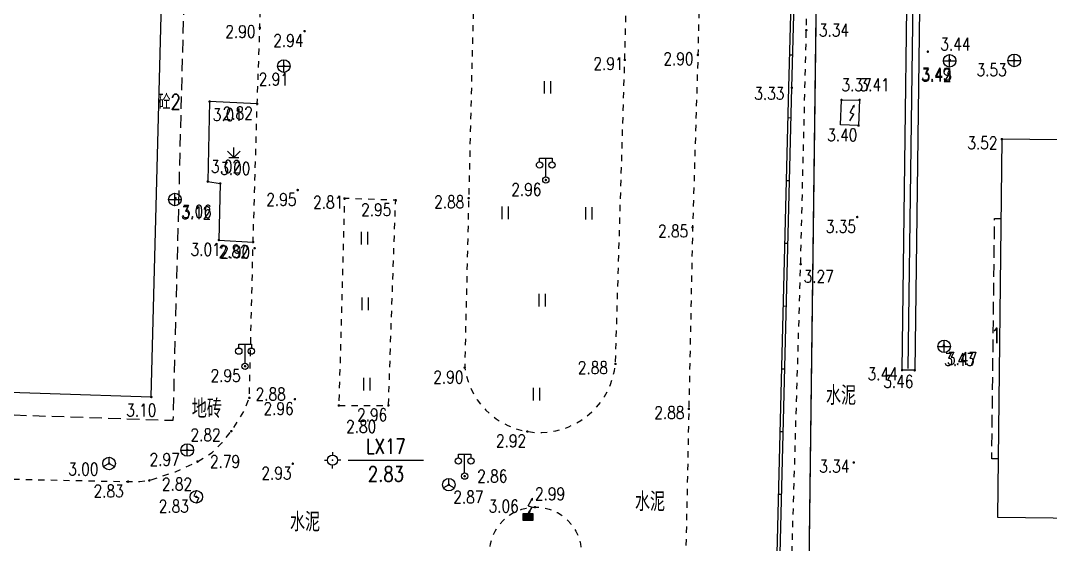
# Model space of a CAD drawing. Extents: x 500064 to 501389, y 2542464 to 2545400.
# Drawn here: x 500736.5 to 500818.5, y 2544789.7 to 2544831.4 of the extents above; entities that cross this region are included whole.
import ezdxf
from ezdxf.enums import TextEntityAlignment as Align

# ---------------------------------------------------------------- set-up
doc = ezdxf.new("R2010")
doc.units = 0
doc.header["$LTSCALE"] = 0.5
doc.linetypes.add('X5', pattern=[3, 2, -1])
doc.linetypes.add('X6', pattern=[2, 1, -1])
doc.layers.get('0').update_dxf_attribs({"linetype": 'CONTINUOUS', "lineweight": 5})
doc.layers.add('GCD', color=8, linetype='CONTINUOUS')
doc.layers.add('地形图', color=8, linetype='CONTINUOUS')
doc.styles.add('HZ', font='romans.shx', dxfattribs={"width": 0.8, "bigfont": 'hztxt.shx'})
doc.linetypes.add('711B', pattern='A,4,-1,4,-1,4,-1,[167,AAA.SHX,S=0.5,R=0,X=0,Y=0],1,[167,AAA.SHX,S=0.5,R=0,X=0,Y=0],6,[168,AAA.SHX,S=0.5,R=0,X=0,Y=0],1,[168,AAA.SHX,S=0.5,R=0,X=0,Y=0],-1', length=24)
doc.linetypes.add('8351', pattern='A,3,-1,1.5,[145,AAA.SHX,S=1,R=0,X=0,Y=0],1.5,-1', length=8)

# ---------------------------------------------------------------- blocks, each defined once
blk = doc.blocks.new('gc116')
for p, q in [((-1.3, 0), (-0.8, 0)), ((0, 1.3), (0, 0.8)), ((1.3, 0), (0.8, 0)), ((0, -1.3), (0, -0.8))]:
    blk.add_line(p, q)
blk.add_circle((0, 0), 0.8)
blk.add_point((0, 0))
blk = doc.blocks.new('gc050')
for p, q in [((0, 1), (-0.38, 0.18)), ((-0.38, 0.18), (0.38, -0.18)), ((0, -1), (0.38, -0.18))]:
    blk.add_line(p, q)
blk.add_circle((0, 0), 1)
blk = doc.blocks.new('gc124')
for p, q in [((-1, 1), (0, 0)), ((-0.8, 0), (0.8, 0)), ((0, 0), (0, 1.6)), ((0, 0), (1, 1))]:
    blk.add_line(p, q)
blk = doc.blocks.new('gc043')
for p, q in [((-1, 0), (1, 0)), ((0, -1), (0, 1))]:
    blk.add_line(p, q)
blk.add_circle((0, 0), 1)
blk = doc.blocks.new('gc121')
for p, q in [((-0.5, -1), (-0.5, 1)), ((0.5, -1), (0.5, 1))]:
    blk.add_line(p, q)
blk = doc.blocks.new('gc048')
for q in [(-0.87, -0.5), (0, 1), (0.87, -0.5)]:
    blk.add_line((0, 0), q)
blk.add_circle((0, 0), 1)
blk = doc.blocks.new('gc097')
for p, q in [((-1, 2.9), (-1, 3.5)), ((-1, 3.5), (1, 3.5)), ((0, 0.5), (0, 3.5)), ((1, 3.5), (1, 2.9))]:
    blk.add_line(p, q)
for centre in [(-1, 2.4), (1, 2.4), (0, 0)]:
    blk.add_circle(centre, 0.5)
blk = doc.blocks.new('*U35')
at = {"linetype": 'Continuous'}
for points in [[(0, 0.5), (0.8, 1), (-0.8, 1)], [(0, 0.5), (-0.8, 1), (-0.8, 0)], [(0, 0.5), (-0.8, 0), (0.8, 0)], [(0, 0.5), (0.8, 0), (0.8, 1)]]:
    blk.add_solid(points, dxfattribs=at)
blk = doc.blocks.new('gc129')
for p, q in [((0.05, 2.29), (0.73, 3.47)), ((0, 1), (0.64, 2.04)), ((0.05, 2.29), (0.64, 2.04))]:
    blk.add_line(p, q)
blk.add_lwpolyline([(0.8, 3.6, 0, 0.5, 0), (0.58, 3.19, 0.5, 0.5, 0)], format="xyseb")
blk.add_lwpolyline([(-0.8, 0), (0.8, 0), (0.8, 1), (-0.8, 1), (-0.8, 0)], close=True)
at = {"linetype": 'Continuous'}
blk.add_blockref('*U35', (0, 0), dxfattribs=at)
blk = doc.blocks.new('gc129a')
for p, q in [((0, 0), (0.67, 1.18)), ((0, 0), (0.58, -0.25)), ((-0.05, -1.29), (0.58, -0.25))]:
    blk.add_line(p, q)
blk.add_lwpolyline([(0.75, 1.31, 0, 0.5, 0), (0.53, 0.9, 0.5, 0.5, 0)], format="xyseb")
blk = doc.blocks.new('GC200')
at = {"linetype": 'Continuous', "const_width": 0.2, "flags": 128}
blk.add_lwpolyline([(-0.1, 0, 1), (0.1, 0, 1)], format="xyb", close=True, dxfattribs=at)

msp = doc.modelspace()

# ---------------------------------------------------------------- linework, layer by layer
at = {"layer": '地形图', "linetype": 'Continuous'}
for p, q in [((500798.88, 2544752.492), (500800.773, 2544901.1)), ((500798.018, 2544828.629), (500797.768, 2544828.636)), ((500797.887, 2544823.63), (500797.638, 2544823.637)), ((500797.762, 2544818.632), (500797.512, 2544818.638)), ((500797.637, 2544813.634), (500797.387, 2544813.64)), ((500797.512, 2544808.635), (500797.262, 2544808.641)), ((500797.387, 2544803.637), (500797.137, 2544803.643)), ((500797.262, 2544798.638), (500797.012, 2544798.645)), ((500762.59, 2544796.382), (500768.59, 2544796.382)), ((500797.136, 2544793.64), (500796.886, 2544793.646))]:
    msp.add_line(p, q, dxfattribs=at)
at = {"layer": '地形图', "linetype": 'X6', "elevation": 2.842, "flags": 128}
msp.add_lwpolyline([(500665.917, 2544796.705), (500674.77, 2544796.465), (500686.232, 2544796.209), (500701.303, 2544795.778), (500716.983, 2544795.44), (500729.067, 2544795.017), (500745.045, 2544794.674), (500745.995, 2544794.696), (500746.745, 2544794.771), (500748.827, 2544795.464), (500750.572, 2544796.269), (500751.757, 2544797.001), (500752.543, 2544797.781), (500753.272, 2544798.692), (500754.326, 2544800.376), (500754.712, 2544801.343), (500755.013, 2544813.756), (500755.337, 2544824.773), (500755.547, 2544830.815), (500755.966, 2544844.799), (500756.206, 2544856.482), (500756.425, 2544866.878), (500756.629, 2544876.09), (500757.118, 2544892.371), (500757.49, 2544906.039), (500757.801, 2544917.395), (500758.107, 2544929.42), (500758.384, 2544943.32), (500758.651, 2544953.371), (500758.904, 2544963.522), (500759.343, 2544978.98), (500759.786, 2544998.267), (500760.209, 2545012.131), (500760.369, 2545020.082), (500760.683, 2545029.981), (500760.568, 2545032.257), (500760.393, 2545033.973), (500759.762, 2545035.234), (500758.363, 2545036.958), (500756.882, 2545038.245), (500755.389, 2545039.491), (500754.088, 2545040.318), (500752.838, 2545040.802), (500751.979, 2545041.035)], dxfattribs=at)
at = {"layer": '地形图', "linetype": 'Continuous', "flags": 128}
msp.add_lwpolyline([(500796.636, 2544783.651), (500797.698, 2544826.055), (500798.886, 2544869.669), (500799.734, 2544901.878), (500796.827, 2544902.008), (500797.079, 2544910.5), (500799.988, 2544910.385), (500801.285, 2544963.844), (500802.902, 2545023.386)], dxfattribs=at)
for points, elevation in [([(500796.886, 2544783.643), (500797.948, 2544826.048), (500799.136, 2544869.662), (500799.99, 2544902.117), (500797.084, 2544902.247), (500797.321, 2544910.24), (500800.232, 2544910.125), (500801.535, 2544963.838), (500803.152, 2545023.379)], 3.046), ([(500755.337, 2544824.773), (500751.542, 2544824.949), (500751.395, 2544818.57), (500752.392, 2544818.419), (500752.275, 2544813.918), (500755.013, 2544813.756)], 2.824)]:
    msp.add_lwpolyline(points, dxfattribs=dict(at, elevation=elevation))
at = {"layer": '地形图', "linetype": 'X6', "flags": 128}
for points in [[(500797.995, 2544674.519), (500797.889, 2544691.607), (500798.544, 2544710.341), (500798.818, 2544723.176), (500799.115, 2544742.717), (500802.541, 2544743.029), (500802.369, 2544751.398), (500796.942, 2544751.513), (500797.496, 2544772.433), (500797.855, 2544785.552), (500798.646, 2544811.995), (500799.098, 2544830.634), (500800.938, 2544902.045), (500804.446, 2544902.015), (500804.949, 2544909.85), (500801.193, 2544910.044), (500801.738, 2544932.887), (500803.008, 2544983.182), (500803.869, 2545016.371), (500804.05, 2545023.351)], [(500796.566, 2545015.795), (500795.371, 2545015.827), (500794.377, 2544978.633), (500793.441, 2544943.602), (500792.163, 2544893.247), (500791.123, 2544853.645), (500790.668, 2544838.821), (500790.456, 2544828.655), (500790.032, 2544814.931), (500789.732, 2544800.47), (500789.388, 2544783.89)]]:
    msp.add_lwpolyline(points, dxfattribs=at)
at = {"layer": '地形图', "linetype": '8351', "elevation": 3.379, "flags": 128}
msp.add_lwpolyline([(500809.527, 2545023.081), (500810.76, 2545023.098), (500810.689, 2545016.476), (500810.185, 2544976.417), (500809.569, 2544940.041), (500808.348, 2544850.861), (500807.732, 2544803.544), (500806.728, 2544803.555), (500807.354, 2544850.932), (500808.587, 2544939.961), (500809.045, 2544976.15), (500809.476, 2545016.492)], close=True, dxfattribs=at)
at = {"layer": '地形图', "linetype": '711B', "flags": 128}
msp.add_lwpolyline([(500807.214, 2544803.69), (500810.198, 2545023.09)], dxfattribs=at)
at = {"layer": '地形图', "linetype": 'Continuous', "flags": 128}
for points, elevation in [([(500722.711, 2544802.225), (500746.897, 2544801.416), (500749.423, 2544897.616), (500750.165, 2544929.65), (500725.973, 2544930.303), (500723.628, 2544837.872), (500721.832, 2544837.929), (500721.754, 2544834.873), (500723.551, 2544834.827)], 3.112), ([(500801.9, 2544825.068), (500803.338, 2544825.078), (500803.259, 2544823.034), (500801.824, 2544823.089)], 3.367), ([(500874.328, 2544791.114), (500874.726, 2544821.232), (500814.679, 2544821.95), (500814.319, 2544791.832)], 3.605)]:
    msp.add_lwpolyline(points, close=True, dxfattribs=dict(at, elevation=elevation))
at = {"layer": '地形图', "linetype": 'X5', "flags": 128}
for points in [[(500721.754, 2544834.874), (500720.868, 2544800.488), (500748.647, 2544799.559), (500751.994, 2544929.59), (500750.165, 2544929.65)], [(500814.375, 2544796.491), (500813.875, 2544796.497), (500814.103, 2544815.636), (500814.603, 2544815.63)]]:
    msp.add_lwpolyline(points, dxfattribs=at)
at = {"layer": '地形图', "color": 1, "linetype": 'Continuous', "flags": 128}
msp.add_lwpolyline([(500798.855, 2544750.493), (500800.796, 2544902.85)], dxfattribs=at)
at = {"layer": '地形图', "linetype": 'X6', "elevation": 2.907, "flags": 128}
msp.add_lwpolyline([(500784.628, 2544828.263), (500785.243, 2544852.981), (500773.102, 2544853.164), (500772.633, 2544835.588), (500772.189, 2544817.25), (500771.87, 2544803.751, 0.884572), (500783.887, 2544804.05)], format="xyb", close=True, dxfattribs=at)
at = {"layer": '地形图', "linetype": 'X6', "elevation": 2.803, "flags": 128}
msp.add_lwpolyline([(500761.843, 2544800.741), (500765.794, 2544800.739), (500766.371, 2544817.082), (500762.292, 2544817.228)], close=True, dxfattribs=at)
at = {"layer": '地形图', "linetype": 'X6'}
msp.add_circle((500777.514, 2544788.988, 2.88), 3.656, dxfattribs=at)

# ---------------------------------------------------------------- block references
at = {"layer": '地形图', "linetype": 'Continuous'}
ref = msp.add_blockref('GC200', (500755.547, 2544830.815, 2.895), dxfattribs=dict(at, xscale=0.5, yscale=0.5, zscale=0.5))
ref.add_attrib('height', '2.90', dxfattribs={"layer": 'GCD', "linetype": 'Continuous', "height": 1, "style": 'HZ', "width": 0.8}).set_placement((500752.797, 2544830.515, 2.9), align=Align.MIDDLE_LEFT)
ref = msp.add_blockref('GC200', (500759.115, 2544830.553, 2.94), dxfattribs=dict(at, xscale=0.5, yscale=0.5, zscale=0.5))
ref.add_attrib('height', '2.94', dxfattribs={"layer": 'GCD', "linetype": 'Continuous', "height": 1, "style": 'HZ', "width": 0.8}).set_placement((500756.615, 2544829.803, 2.94), align=Align.MIDDLE_LEFT)
ref = msp.add_blockref('GC200', (500799.098, 2544830.634, 3.338), dxfattribs=dict(at, xscale=0.5, yscale=0.5, zscale=0.5))
ref.add_attrib('height', '3.34', dxfattribs={"layer": 'GCD', "linetype": 'Continuous', "height": 1, "style": 'HZ', "width": 0.8}).set_placement((500800.098, 2544830.634, 3.34), align=Align.MIDDLE_LEFT)
ref = msp.add_blockref('GC200', (500808.777, 2544828.92, 3.444), dxfattribs=dict(at, xscale=0.5, yscale=0.5, zscale=0.5))
ref.add_attrib('height', '3.44', dxfattribs={"layer": 'GCD', "linetype": 'Continuous', "height": 1, "style": 'HZ', "width": 0.8}).set_placement((500809.777, 2544829.52, 3.44), align=Align.MIDDLE_LEFT)
at = {"layer": '地形图', "linetype": 'Continuous', "xscale": 0.5, "yscale": 0.5}
for name, p in [('gc043', (500757.458, 2544827.771, 2.91)), ('gc043', (500810.515, 2544828.19, 3.493)), ('gc043', (500815.666, 2544828.22, 3.532)), ('gc121', (500778.484, 2544826.078)), ('gc129a', (500802.58, 2544824.067)), ('gc124', (500753.482, 2544820.485)), ('gc097', (500778.337, 2544818.694, 2.959)), ('gc043', (500748.777, 2544817.141, 3.121)), ('gc121', (500775.11, 2544816.086)), ('gc121', (500781.768, 2544816.04)), ('gc121', (500763.901, 2544814.06)), ('gc121', (500763.964, 2544808.832)), ('gc121', (500778.059, 2544809.126)), ('gc097', (500754.37, 2544803.865, 2.946)), ('gc043', (500810.082, 2544805.447, 3.43)), ('gc121', (500764.091, 2544802.438)), ('gc121', (500777.607, 2544801.638)), ('gc043', (500749.762, 2544797.193, 2.969)), ('gc116', (500761.34, 2544796.382, 2.827)), ('gc048', (500743.532, 2544796.121, 2.996)), ('gc097', (500771.869, 2544795.112, 2.86)), ('gc048', (500770.61, 2544794.429, 2.866)), ('gc050', (500750.488, 2544793.462, 2.827)), ('gc129', (500776.917, 2544791.609, 3.062))]:
    msp.add_blockref(name, p, dxfattribs=at)
at = {"layer": '地形图', "linetype": 'Continuous'}
ref = msp.add_blockref('GC200', (500784.628, 2544828.263, 2.907), dxfattribs=dict(at, xscale=0.5, yscale=0.5, zscale=0.5))
ref.add_attrib('height', '2.91', dxfattribs={"layer": 'GCD', "linetype": 'Continuous', "height": 1, "style": 'HZ', "width": 0.8}).set_placement((500782.128, 2544827.963, 2.91), align=Align.MIDDLE_LEFT)
ref = msp.add_blockref('GC200', (500790.456, 2544828.655, 2.901), dxfattribs=dict(at, xscale=0.5, yscale=0.5, zscale=0.5))
ref.add_attrib('height', '2.90', dxfattribs={"layer": 'GCD', "linetype": 'Continuous', "height": 1, "style": 'HZ', "width": 0.8}).set_placement((500787.706, 2544828.355, 2.9), align=Align.MIDDLE_LEFT)
ref = msp.add_blockref('GC200', (500810.501, 2544828.241, 3.422), dxfattribs=dict(at, xscale=0.5, yscale=0.5, zscale=0.5))
ref.add_attrib('height', '3.42', dxfattribs={"layer": 'GCD', "linetype": 'Continuous', "height": 1, "style": 'HZ', "width": 0.8}).set_placement((500808.251, 2544827.041, 3.42), align=Align.MIDDLE_LEFT)
ref = msp.add_blockref('GC200', (500810.515, 2544828.19, 3.493), dxfattribs=dict(at, xscale=0.5, yscale=0.5, zscale=0.5))
ref.add_attrib('height', '3.49', dxfattribs={"layer": 'GCD', "linetype": 'Continuous', "height": 1, "style": 'HZ', "width": 0.8}).set_placement((500808.265, 2544827.14, 3.49), align=Align.MIDDLE_LEFT)
ref = msp.add_blockref('GC200', (500810.532, 2544828.248, 3.429), dxfattribs=dict(at, xscale=0.5, yscale=0.5, zscale=0.5))
ref.add_attrib('height', '3.43', dxfattribs={"layer": 'GCD', "linetype": 'Continuous', "height": 1, "style": 'HZ', "width": 0.8}).set_placement((500808.282, 2544827.048, 3.43), align=Align.MIDDLE_LEFT)
ref = msp.add_blockref('GC200', (500815.666, 2544828.22, 3.532), dxfattribs=dict(at, xscale=0.5, yscale=0.5, zscale=0.5))
ref.add_attrib('height', '3.53', dxfattribs={"layer": 'GCD', "linetype": 'Continuous', "height": 1, "style": 'HZ', "width": 0.8}).set_placement((500812.666, 2544827.47, 3.53), align=Align.MIDDLE_LEFT)
ref = msp.add_blockref('GC200', (500757.458, 2544827.771, 2.91), dxfattribs=dict(at, xscale=0.5, yscale=0.5, zscale=0.5))
ref.add_attrib('height', '2.91', dxfattribs={"layer": 'GCD', "linetype": 'Continuous', "height": 1, "style": 'HZ', "width": 0.8}).set_placement((500755.458, 2544826.721, 2.91), align=Align.MIDDLE_LEFT)
ref = msp.add_blockref('GC200', (500801.9, 2544825.068, 3.367), dxfattribs=dict(at, xscale=0.5, yscale=0.5, zscale=0.5))
ref.add_attrib('height', '3.37', dxfattribs={"layer": 'GCD', "linetype": 'Continuous', "height": 1, "style": 'HZ', "width": 0.8}).set_placement((500801.9, 2544826.268, 3.37), align=Align.MIDDLE_LEFT)
ref = msp.add_blockref('GC200', (500803.338, 2544825.078, 3.405), dxfattribs=dict(at, xscale=0.5, yscale=0.5, zscale=0.5))
ref.add_attrib('height', '3.41', dxfattribs={"layer": 'GCD', "linetype": 'Continuous', "height": 1, "style": 'HZ', "width": 0.8}).set_placement((500803.338, 2544826.278, 3.41), align=Align.MIDDLE_LEFT)
ref = msp.add_blockref('GC200', (500797.948, 2544826.048, 3.325), dxfattribs=dict(at, xscale=0.5, yscale=0.5, zscale=0.5))
ref.add_attrib('height', '3.33', dxfattribs={"layer": 'GCD', "linetype": 'Continuous', "height": 1, "style": 'HZ', "width": 0.8}).set_placement((500794.948, 2544825.598, 3.33), align=Align.MIDDLE_LEFT)
ref = msp.add_blockref('GC200', (500751.542, 2544824.949, 3.012), dxfattribs=dict(at, xscale=0.5, yscale=0.5, zscale=0.5))
ref.add_attrib('height', '3.01', dxfattribs={"layer": 'GCD', "linetype": 'Continuous', "height": 1, "style": 'HZ', "width": 0.8}).set_placement((500751.792, 2544823.899, 3.01), align=Align.MIDDLE_LEFT)
ref = msp.add_blockref('GC200', (500755.337, 2544824.773, 2.824), dxfattribs=dict(at, xscale=0.5, yscale=0.5, zscale=0.5))
ref.add_attrib('height', '2.82', dxfattribs={"layer": 'GCD', "linetype": 'Continuous', "height": 1, "style": 'HZ', "width": 0.8}).set_placement((500752.587, 2544824.023, 2.82), align=Align.MIDDLE_LEFT)
ref = msp.add_blockref('GC200', (500803.259, 2544823.034, 3.404), dxfattribs=dict(at, xscale=0.5, yscale=0.5, zscale=0.5))
ref.add_attrib('height', '3.40', dxfattribs={"layer": 'GCD', "linetype": 'Continuous', "height": 1, "style": 'HZ', "width": 0.8}).set_placement((500800.759, 2544822.284, 3.4), align=Align.MIDDLE_LEFT)
ref = msp.add_blockref('GC200', (500814.679, 2544821.95, 3.524), dxfattribs=dict(at, xscale=0.5, yscale=0.5, zscale=0.5))
ref.add_attrib('height', '3.52', dxfattribs={"layer": 'GCD', "linetype": 'Continuous', "height": 1, "style": 'HZ', "width": 0.8}).set_placement((500811.929, 2544821.65, 3.52), align=Align.MIDDLE_LEFT)
ref = msp.add_blockref('GC200', (500751.395, 2544818.57, 3.022), dxfattribs=dict(at, xscale=0.5, yscale=0.5, zscale=0.5))
ref.add_attrib('height', '3.02', dxfattribs={"layer": 'GCD', "linetype": 'Continuous', "height": 1, "style": 'HZ', "width": 0.8}).set_placement((500751.645, 2544819.77, 3.02), align=Align.MIDDLE_LEFT)
ref = msp.add_blockref('GC200', (500752.392, 2544818.419, 3.002), dxfattribs=dict(at, xscale=0.5, yscale=0.5, zscale=0.5))
ref.add_attrib('height', '3.00', dxfattribs={"layer": 'GCD', "linetype": 'Continuous', "height": 1, "style": 'HZ', "width": 0.8}).set_placement((500752.392, 2544819.619, 3), align=Align.MIDDLE_LEFT)
ref = msp.add_blockref('GC200', (500778.337, 2544818.694, 2.959), dxfattribs=dict(at, xscale=0.5, yscale=0.5, zscale=0.5))
ref.add_attrib('height', '2.96', dxfattribs={"layer": 'GCD', "linetype": 'Continuous', "height": 1, "style": 'HZ', "width": 0.8}).set_placement((500775.587, 2544817.944, 2.96), align=Align.MIDDLE_LEFT)
ref = msp.add_blockref('GC200', (500758.564, 2544817.898, 2.953), dxfattribs=dict(at, xscale=0.5, yscale=0.5, zscale=0.5))
ref.add_attrib('height', '2.95', dxfattribs={"layer": 'GCD', "linetype": 'Continuous', "height": 1, "style": 'HZ', "width": 0.8}).set_placement((500756.064, 2544817.148, 2.95), align=Align.MIDDLE_LEFT)
ref = msp.add_blockref('GC200', (500772.189, 2544817.25, 2.877), dxfattribs=dict(at, xscale=0.5, yscale=0.5, zscale=0.5))
ref.add_attrib('height', '2.88', dxfattribs={"layer": 'GCD', "linetype": 'Continuous', "height": 1, "style": 'HZ', "width": 0.8}).set_placement((500769.439, 2544816.95, 2.88), align=Align.MIDDLE_LEFT)
ref = msp.add_blockref('GC200', (500748.777, 2544817.141, 3.121), dxfattribs=dict(at, xscale=0.5, yscale=0.5, zscale=0.5))
ref.add_attrib('height', '3.12', dxfattribs={"layer": 'GCD', "linetype": 'Continuous', "height": 1, "style": 'HZ', "width": 0.8}).set_placement((500749.277, 2544816.091, 3.12), align=Align.MIDDLE_LEFT)
ref = msp.add_blockref('GC200', (500748.825, 2544817.246, 3.055), dxfattribs=dict(at, xscale=0.5, yscale=0.5, zscale=0.5))
ref.add_attrib('height', '3.06', dxfattribs={"layer": 'GCD', "linetype": 'Continuous', "height": 1, "style": 'HZ', "width": 0.8}).set_placement((500749.325, 2544816.196, 3.06), align=Align.MIDDLE_LEFT)
ref = msp.add_blockref('GC200', (500762.292, 2544817.228, 2.805), dxfattribs=dict(at, xscale=0.5, yscale=0.5, zscale=0.5))
ref.add_attrib('height', '2.81', dxfattribs={"layer": 'GCD', "linetype": 'Continuous', "height": 1, "style": 'HZ', "width": 0.8}).set_placement((500759.792, 2544816.928, 2.81), align=Align.MIDDLE_LEFT)
ref = msp.add_blockref('GC200', (500766.371, 2544817.082, 2.945), dxfattribs=dict(at, xscale=0.5, yscale=0.5, zscale=0.5))
ref.add_attrib('height', '2.95', dxfattribs={"layer": 'GCD', "linetype": 'Continuous', "height": 1, "style": 'HZ', "width": 0.8}).set_placement((500763.621, 2544816.332, 2.95), align=Align.MIDDLE_LEFT)
ref = msp.add_blockref('GC200', (500803.151, 2544815.747, 3.353), dxfattribs=dict(at, xscale=0.5, yscale=0.5, zscale=0.5))
ref.add_attrib('height', '3.35', dxfattribs={"layer": 'GCD', "linetype": 'Continuous', "height": 1, "style": 'HZ', "width": 0.8}).set_placement((500800.651, 2544814.997, 3.35), align=Align.MIDDLE_LEFT)
ref = msp.add_blockref('GC200', (500790.032, 2544814.931, 2.85), dxfattribs=dict(at, xscale=0.5, yscale=0.5, zscale=0.5))
ref.add_attrib('height', '2.85', dxfattribs={"layer": 'GCD', "linetype": 'Continuous', "height": 1, "style": 'HZ', "width": 0.8}).set_placement((500787.282, 2544814.631, 2.85), align=Align.MIDDLE_LEFT)
ref = msp.add_blockref('GC200', (500752.275, 2544813.918, 3.013), dxfattribs=dict(at, xscale=0.5, yscale=0.5, zscale=0.5))
ref.add_attrib('height', '3.01', dxfattribs={"layer": 'GCD', "linetype": 'Continuous', "height": 1, "style": 'HZ', "width": 0.8}).set_placement((500750.025, 2544813.168, 3.01), align=Align.MIDDLE_LEFT)
ref = msp.add_blockref('GC200', (500755.013, 2544813.756, 2.822), dxfattribs=dict(at, xscale=0.5, yscale=0.5, zscale=0.5))
ref.add_attrib('height', '2.82', dxfattribs={"layer": 'GCD', "linetype": 'Continuous', "height": 1, "style": 'HZ', "width": 0.8}).set_placement((500752.263, 2544813.006, 2.82), align=Align.MIDDLE_LEFT)
ref = msp.add_blockref('GC200', (500755.131, 2544813.267, 2.896), dxfattribs=dict(at, xscale=0.5, yscale=0.5, zscale=0.5))
ref.add_attrib('height', '2.90', dxfattribs={"layer": 'GCD', "linetype": 'Continuous', "height": 1, "style": 'HZ', "width": 0.8}).set_placement((500752.381, 2544812.967, 2.9), align=Align.MIDDLE_LEFT)
ref = msp.add_blockref('GC200', (500798.646, 2544811.995, 3.265), dxfattribs=dict(at, xscale=0.5, yscale=0.5, zscale=0.5))
ref.add_attrib('height', '3.27', dxfattribs={"layer": 'GCD', "linetype": 'Continuous', "height": 1, "style": 'HZ', "width": 0.8}).set_placement((500798.881, 2544811.021, 3.265), align=Align.MIDDLE_LEFT)
ref = msp.add_blockref('GC200', (500810.054, 2544805.528, 3.469), dxfattribs=dict(at, xscale=0.5, yscale=0.5, zscale=0.5))
ref.add_attrib('height', '3.47', dxfattribs={"layer": 'GCD', "linetype": 'Continuous', "height": 1, "style": 'HZ', "width": 0.8}).set_placement((500810.304, 2544804.478, 3.47), align=Align.MIDDLE_LEFT)
ref = msp.add_blockref('GC200', (500810.082, 2544805.447, 3.43), dxfattribs=dict(at, xscale=0.5, yscale=0.5, zscale=0.5))
ref.add_attrib('height', '3.43', dxfattribs={"layer": 'GCD', "linetype": 'Continuous', "height": 1, "style": 'HZ', "width": 0.8}).set_placement((500810.082, 2544804.397, 3.43), align=Align.MIDDLE_LEFT)
ref = msp.add_blockref('GC200', (500754.37, 2544803.865, 2.946), dxfattribs=dict(at, xscale=0.5, yscale=0.5, zscale=0.5))
ref.add_attrib('height', '2.95', dxfattribs={"layer": 'GCD', "linetype": 'Continuous', "height": 1, "style": 'HZ', "width": 0.8}).set_placement((500751.62, 2544803.115, 2.95), align=Align.MIDDLE_LEFT)
ref = msp.add_blockref('GC200', (500771.87, 2544803.751, 2.903), dxfattribs=dict(at, xscale=0.5, yscale=0.5, zscale=0.5))
ref.add_attrib('height', '2.90', dxfattribs={"layer": 'GCD', "linetype": 'Continuous', "height": 1, "style": 'HZ', "width": 0.8}).set_placement((500769.37, 2544803.001, 2.9), align=Align.MIDDLE_LEFT)
ref = msp.add_blockref('GC200', (500783.887, 2544804.05, 2.882), dxfattribs=dict(at, xscale=0.5, yscale=0.5, zscale=0.5))
ref.add_attrib('height', '2.88', dxfattribs={"layer": 'GCD', "linetype": 'Continuous', "height": 1, "style": 'HZ', "width": 0.8}).set_placement((500780.887, 2544803.75, 2.88), align=Align.MIDDLE_LEFT)
ref = msp.add_blockref('GC200', (500806.728, 2544803.555, 3.443), dxfattribs=dict(at, xscale=0.5, yscale=0.5, zscale=0.5))
ref.add_attrib('height', '3.44', dxfattribs={"layer": 'GCD', "linetype": 'Continuous', "height": 1, "style": 'HZ', "width": 0.8}).set_placement((500803.978, 2544803.255, 3.44), align=Align.MIDDLE_LEFT)
ref = msp.add_blockref('GC200', (500807.732, 2544803.544, 3.457), dxfattribs=dict(at, xscale=0.5, yscale=0.5, zscale=0.5))
ref.add_attrib('height', '3.46', dxfattribs={"layer": 'GCD', "linetype": 'Continuous', "height": 1, "style": 'HZ', "width": 0.8}).set_placement((500805.232, 2544802.644, 3.46), align=Align.MIDDLE_LEFT)
ref = msp.add_blockref('GC200', (500754.712, 2544801.343, 2.876), dxfattribs=dict(at, xscale=0.5, yscale=0.5, zscale=0.5))
ref.add_attrib('height', '2.88', dxfattribs={"layer": 'GCD', "linetype": 'Continuous', "height": 1, "style": 'HZ', "width": 0.8}).set_placement((500755.212, 2544801.643, 2.88), align=Align.MIDDLE_LEFT)
ref = msp.add_blockref('GC200', (500746.897, 2544801.416, 3.096), dxfattribs=dict(at, xscale=0.5, yscale=0.5, zscale=0.5))
ref.add_attrib('height', '3.10', dxfattribs={"layer": 'GCD', "linetype": 'Continuous', "height": 1, "style": 'HZ', "width": 0.8}).set_placement((500744.897, 2544800.366, 3.1), align=Align.MIDDLE_LEFT)
ref = msp.add_blockref('GC200', (500758.341, 2544801.239, 2.964), dxfattribs=dict(at, xscale=0.5, yscale=0.5, zscale=0.5))
ref.add_attrib('height', '2.96', dxfattribs={"layer": 'GCD', "linetype": 'Continuous', "height": 1, "style": 'HZ', "width": 0.8}).set_placement((500755.841, 2544800.489, 2.96), align=Align.MIDDLE_LEFT)
ref = msp.add_blockref('GC200', (500761.843, 2544800.741, 2.803), dxfattribs=dict(at, xscale=0.5, yscale=0.5, zscale=0.5))
ref.add_attrib('height', '2.80', dxfattribs={"layer": 'GCD', "linetype": 'Continuous', "height": 1, "style": 'HZ', "width": 0.8}).set_placement((500762.423, 2544799.069, 2.803), align=Align.MIDDLE_LEFT)
ref = msp.add_blockref('GC200', (500765.794, 2544800.739, 2.959), dxfattribs=dict(at, xscale=0.5, yscale=0.5, zscale=0.5))
ref.add_attrib('height', '2.96', dxfattribs={"layer": 'GCD', "linetype": 'Continuous', "height": 1, "style": 'HZ', "width": 0.8}).set_placement((500763.294, 2544799.989, 2.96), align=Align.MIDDLE_LEFT)
ref = msp.add_blockref('GC200', (500789.732, 2544800.47, 2.883), dxfattribs=dict(at, xscale=0.5, yscale=0.5, zscale=0.5))
ref.add_attrib('height', '2.88', dxfattribs={"layer": 'GCD', "linetype": 'Continuous', "height": 1, "style": 'HZ', "width": 0.8}).set_placement((500786.982, 2544800.17, 2.88), align=Align.MIDDLE_LEFT)
ref = msp.add_blockref('GC200', (500753.272, 2544798.692, 2.822), dxfattribs=dict(at, xscale=0.5, yscale=0.5, zscale=0.5))
ref.add_attrib('height', '2.82', dxfattribs={"layer": 'GCD', "linetype": 'Continuous', "height": 1, "style": 'HZ', "width": 0.8}).set_placement((500750.022, 2544798.392, 2.82), align=Align.MIDDLE_LEFT)
ref = msp.add_blockref('GC200', (500776.865, 2544798.666, 2.923), dxfattribs=dict(at, xscale=0.5, yscale=0.5, zscale=0.5))
ref.add_attrib('height', '2.92', dxfattribs={"layer": 'GCD', "linetype": 'Continuous', "height": 1, "style": 'HZ', "width": 0.8}).set_placement((500774.365, 2544797.916, 2.92), align=Align.MIDDLE_LEFT)
ref = msp.add_blockref('GC200', (500749.762, 2544797.193, 2.969), dxfattribs=dict(at, xscale=0.5, yscale=0.5, zscale=0.5))
ref.add_attrib('height', '2.97', dxfattribs={"layer": 'GCD', "linetype": 'Continuous', "height": 1, "style": 'HZ', "width": 0.8}).set_placement((500746.762, 2544796.443, 2.97), align=Align.MIDDLE_LEFT)
ref = msp.add_blockref('GC200', (500743.532, 2544796.121, 2.996), dxfattribs=dict(at, xscale=0.5, yscale=0.5, zscale=0.5))
ref.add_attrib('height', '3.00', dxfattribs={"layer": 'GCD', "linetype": 'Continuous', "height": 1, "style": 'HZ', "width": 0.8}).set_placement((500740.282, 2544795.671, 3), align=Align.MIDDLE_LEFT)
ref = msp.add_blockref('GC200', (500750.572, 2544796.269, 2.788), dxfattribs=dict(at, xscale=0.5, yscale=0.5, zscale=0.5))
ref.add_attrib('height', '2.79', dxfattribs={"layer": 'GCD', "linetype": 'Continuous', "height": 1, "style": 'HZ', "width": 0.8}).set_placement((500751.572, 2544796.269, 2.79), align=Align.MIDDLE_LEFT)
ref = msp.add_blockref('GC200', (500758.171, 2544796.102, 2.932), dxfattribs=dict(at, xscale=0.5, yscale=0.5, zscale=0.5))
ref.add_attrib('height', '2.93', dxfattribs={"layer": 'GCD', "linetype": 'Continuous', "height": 1, "style": 'HZ', "width": 0.8}).set_placement((500755.671, 2544795.352, 2.93), align=Align.MIDDLE_LEFT)
ref = msp.add_blockref('GC200', (500802.876, 2544796.198, 3.337), dxfattribs=dict(at, xscale=0.5, yscale=0.5, zscale=0.5))
ref.add_attrib('height', '3.34', dxfattribs={"layer": 'GCD', "linetype": 'Continuous', "height": 1, "style": 'HZ', "width": 0.8}).set_placement((500800.126, 2544795.898, 3.34), align=Align.MIDDLE_LEFT)
ref = msp.add_blockref('GC200', (500771.869, 2544795.112, 2.86), dxfattribs=dict(at, xscale=0.5, yscale=0.5, zscale=0.5))
ref.add_attrib('height', '2.86', dxfattribs={"layer": 'GCD', "linetype": 'Continuous', "height": 1, "style": 'HZ', "width": 0.8}).set_placement((500772.869, 2544795.112, 2.86), align=Align.MIDDLE_LEFT)
ref = msp.add_blockref('GC200', (500745.045, 2544794.674, 2.825), dxfattribs=dict(at, xscale=0.5, yscale=0.5, zscale=0.5))
ref.add_attrib('height', '2.83', dxfattribs={"layer": 'GCD', "linetype": 'Continuous', "height": 1, "style": 'HZ', "width": 0.8}).set_placement((500742.295, 2544793.924, 2.83), align=Align.MIDDLE_LEFT)
ref = msp.add_blockref('GC200', (500746.745, 2544794.771, 2.823), dxfattribs=dict(at, xscale=0.5, yscale=0.5, zscale=0.5))
ref.add_attrib('height', '2.82', dxfattribs={"layer": 'GCD', "linetype": 'Continuous', "height": 1, "style": 'HZ', "width": 0.8}).set_placement((500747.745, 2544794.471, 2.82), align=Align.MIDDLE_LEFT)
ref = msp.add_blockref('GC200', (500770.61, 2544794.429, 2.866), dxfattribs=dict(at, xscale=0.5, yscale=0.5, zscale=0.5))
ref.add_attrib('height', '2.87', dxfattribs={"layer": 'GCD', "linetype": 'Continuous', "height": 1, "style": 'HZ', "width": 0.8}).set_placement((500770.963, 2544793.448, 2.866), align=Align.MIDDLE_LEFT)
ref = msp.add_blockref('GC200', (500777.473, 2544792.644, 2.99), dxfattribs=dict(at, xscale=0.5, yscale=0.5, zscale=0.5))
ref.add_attrib('height', '2.99', dxfattribs={"layer": 'GCD', "linetype": 'Continuous', "height": 1, "style": 'HZ', "width": 0.8}).set_placement((500777.473, 2544793.694, 2.99), align=Align.MIDDLE_LEFT)
ref = msp.add_blockref('GC200', (500750.488, 2544793.462, 2.827), dxfattribs=dict(at, xscale=0.5, yscale=0.5, zscale=0.5))
ref.add_attrib('height', '2.83', dxfattribs={"layer": 'GCD', "linetype": 'Continuous', "height": 1, "style": 'HZ', "width": 0.8}).set_placement((500747.488, 2544792.712, 2.83), align=Align.MIDDLE_LEFT)
ref = msp.add_blockref('GC200', (500777.032, 2544792.275, 3.062), dxfattribs=dict(at, xscale=0.5, yscale=0.5, zscale=0.5))
ref.add_attrib('height', '3.06', dxfattribs={"layer": 'GCD', "linetype": 'Continuous', "height": 1, "style": 'HZ', "width": 0.8}).set_placement((500773.782, 2544792.725, 3.06), align=Align.MIDDLE_LEFT)

# ---------------------------------------------------------------- texts
at = {"layer": '地形图', "linetype": 'Continuous', "style": 'HZ', "width": 0.8}
for s, height, p in [('砼2', 1.2, (500748.358, 2544824.987)), ('1', 1.2, (500814.233, 2544806.312)), ('水泥', 1.5, (500801.864, 2544801.613)), ('地砖', 1.5, (500751.324, 2544800.561)), ('LX17', 1.2, (500765.59, 2544797.482)), ('2.83', 1.2, (500765.59, 2544795.282)), ('水泥', 1.5, (500786.638, 2544793.151)), ('水泥', 1.5, (500759.148, 2544791.537))]:
    msp.add_text(s, height=height, dxfattribs=at).set_placement(p, align=Align.MIDDLE)

doc.saveas('drawing.dxf')
